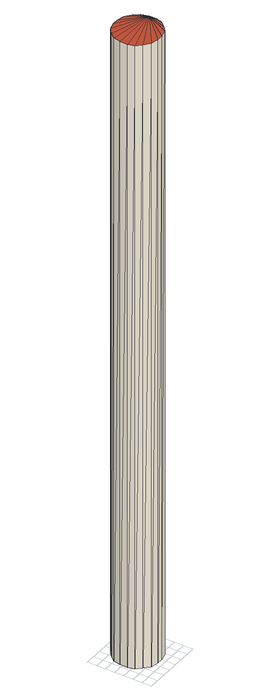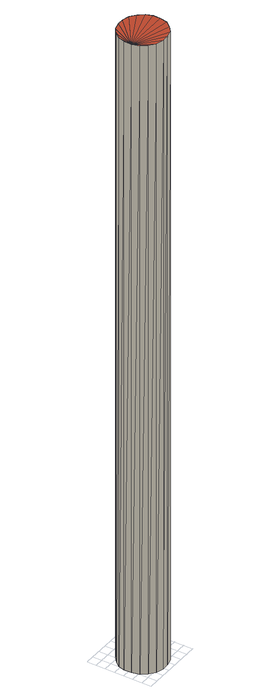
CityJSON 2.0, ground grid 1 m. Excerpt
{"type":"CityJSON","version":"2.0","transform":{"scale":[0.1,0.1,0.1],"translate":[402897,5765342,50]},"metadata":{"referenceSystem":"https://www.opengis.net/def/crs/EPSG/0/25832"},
"CityObjects":{
"building1":{"type":"Building","attributes":{"Geometrietyp2DReferenz":"1000","Gemeindeschluessel":"05515000","function":"51002_1220","roofType":"9999","measuredHeight":70.34},"geometry":[{"type":"Solid","lod":"2","boundaries":[[[[0,1,2]],[[3,4,5]],[[4,0,5]],[[6,7,3]],[[7,4,3]],[[8,9,6]],[[9,7,6]],[[10,11,8]],[[11,9,8]],[[12,13,10]],[[13,11,10]],[[14,15,12]],[[15,13,12]],[[16,17,14]],[[17,15,14]],[[18,19,20]],[[20,19,16]],[[19,17,16]],[[21,18,20]],[[22,23,21]],[[23,18,21]],[[24,25,22]],[[25,23,22]],[[26,27,24]],[[27,25,24]],[[28,29,26]],[[29,27,26]],[[30,31,28]],[[31,29,28]],[[32,33,30]],[[33,31,30]],[[34,35,32]],[[35,33,32]],[[36,37,34]],[[37,35,34]],[[38,39,36]],[[39,37,36]],[[2,1,38]],[[1,39,38]],[[5,0,2]],[[7,9,4]],[[9,11,4]],[[11,13,4]],[[13,15,4]],[[15,17,4]],[[17,19,4]],[[19,18,4]],[[18,23,4]],[[23,25,4]],[[25,27,4]],[[27,29,4]],[[29,31,4]],[[31,33,4]],[[33,35,4]],[[35,37,4]],[[37,39,4]],[[39,1,4]],[[1,0,4]],[[8,6,10]],[[6,3,10]],[[3,5,10]],[[5,2,10]],[[2,38,10]],[[38,36,10]],[[36,34,10]],[[34,32,10]],[[32,30,10]],[[30,28,10]],[[28,26,10]],[[26,24,10]],[[24,22,10]],[[22,21,10]],[[21,20,10]],[[20,16,10]],[[16,14,10]],[[14,12,10]]]],"semantics":{"surfaces":[{"type":"WallSurface"},{"type":"GroundSurface"},{"type":"RoofSurface"}],"values":[[0,0,0,0,0,0,0,0,0,0,0,0,0,0,0,0,0,0,0,0,0,0,0,0,0,0,0,0,0,0,0,0,0,0,0,0,0,0,0,0,1,1,1,1,1,1,1,1,1,1,1,1,1,1,1,1,1,1,2,2,2,2,2,2,2,2,2,2,2,2,2,2,2,2,2,2]]}}]}
},
"vertices":[
[31,54,9],[24,54,9],[24,54,713],[39,52,713],[39,52,9],[31,54,713],[45,47,713],[45,47,9],[50,41,713],[50,41,9],[52,33,713],[52,33,9],[52,25,713],[52,25,9],[50,18,713],[50,18,9],[45,12,713],[45,12,9],[31,5,9],[39,7,9],[39,7,713],[31,5,713],[24,5,713],[24,5,9],[16,7,713],[16,7,9],[10,12,713],[10,12,9],[5,18,713],[5,18,9],[3,25,713],[3,25,9],[3,33,713],[3,33,9],[5,41,713],[5,41,9],[10,47,713],[10,47,9],[16,52,713],[16,52,9]
]}
